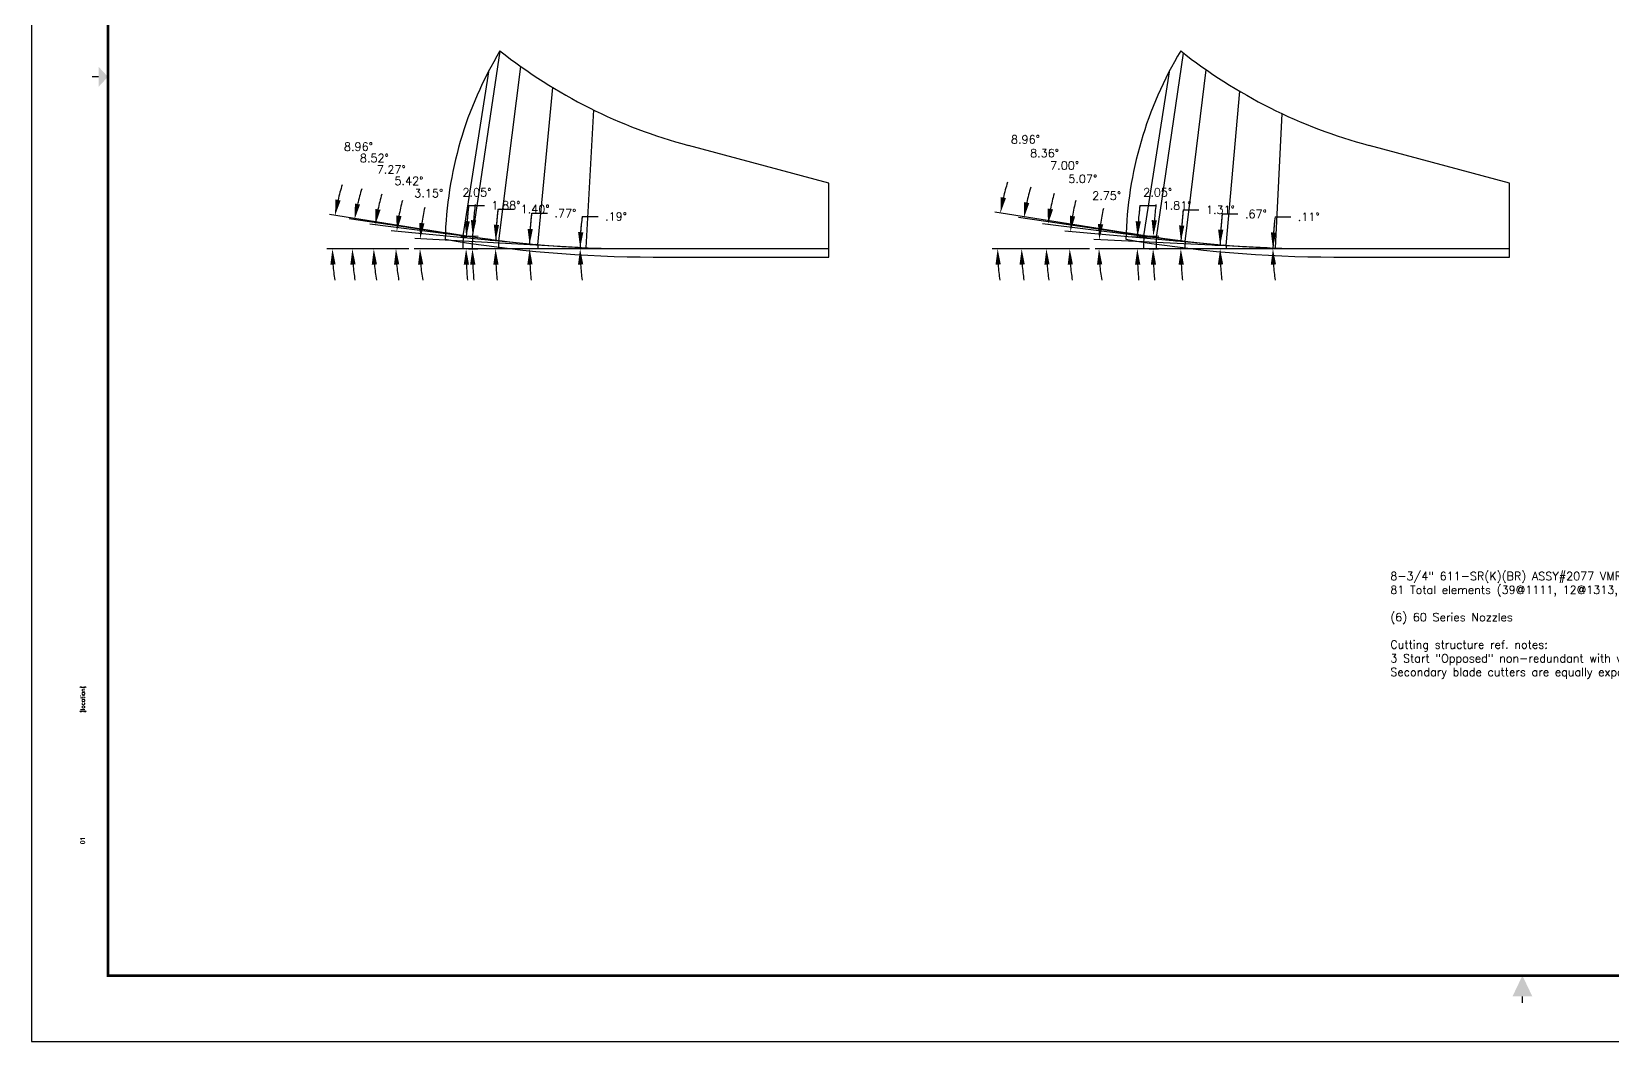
# Model space of a CAD drawing. Extents: x 72.5 to 140.5, y -17.7 to 26.
# Drawn here: x 106.5 to 124.52, y 3.96 to 15.47 of the extents above; entities that cross this region are included whole.
import ezdxf
from ezdxf.enums import TextEntityAlignment as Align

# ---------------------------------------------------------------- set-up
doc = ezdxf.new("R2010")
doc.units = 0
doc.header["$MEASUREMENT"] = 0
doc.header["$PDMODE"] = 3
doc.layers.get('0').update_dxf_attribs({"linetype": 'CONTINUOUS'})
doc.layers.get('Defpoints').update_dxf_attribs({"color": 10, "linetype": 'CONTINUOUS'})
for name, color, linetype in [('Dims', 4, 'CONTINUOUS'), ('ODG-42639R1', 7, 'CONTINUOUS'), ('Title Block', 7, 'CONTINUOUS')]:
    doc.layers.add(name, color=color, linetype=linetype)
doc.styles.add('RomanD', font='romand.shx', dxfattribs={"width": 0.9})
doc.styles.add('RomanS', font='romans')
doc.dimstyles.get("Standard").update_dxf_attribs({"dimtxt": 0.094, "dimasz": 0.18, "dimexe": 0.0625, "dimexo": 0.0625, "dimgap": 0.09, "dimtad": 0, "dimtih": 1, "dimtoh": 1, "dimdec": 4, "dimzin": 4, "dimdsep": 46, "dimtxsty": 'RomanS', "dimcen": 0.09, "dimazin": 1, "dimtfac": 1, "dimtdec": 4, "dimtofl": 0, "dimtmove": 0, "dimatfit": 1, "dimfxl": 1, "dimtolj": 1, "dimtzin": 0, "dimarcsym": 0})

# ---------------------------------------------------------------- blocks, each defined once
blk = doc.blocks.new('*D67')
at = {"layer": 'Defpoints', "color": 0, "transparency": 16777216}
for p in [(110.859, 12.996), (110.924, 13.033), (112.788, 13.006), (112.851, 13.003), (113.584, 12.996)]:
    blk.add_point(p, dxfattribs=at)
at = {"layer": 'Dims', "color": 0, "lineweight": -2, "transparency": 16777216}
blk.add_line((112.726, 13.01), (110.865, 13.112), dxfattribs=at)
for start, end in [(166.8249, 171.8374), (185.0126, 190.0252)]:
    blk.add_arc((112.982, 12.996), 2.058, start, end, dxfattribs=at)
at = {"layer": 'Dims', "color": 0, "transparency": 16777216}
for points in [[(110.975, 13.285), (110.915, 13.291), (110.927, 13.109)], [(110.902, 12.815), (110.962, 12.817), (110.924, 12.996)]]:
    blk.add_solid(points, dxfattribs=at)
at = {"layer": 'Dims', "color": 0, "transparency": 16777216, "insert": (111.024, 13.629), "char_height": 0.094, "attachment_point": 5, "style": 'RomanS'}
blk.add_mtext('\\A1;3.15°', dxfattribs=at)
blk = doc.blocks.new('*D68')
at = {"layer": 'Defpoints', "color": 0, "transparency": 16777216}
for p in [(110.651, 13.062), (110.859, 12.996), (112.237, 13.043), (112.299, 13.038), (113.584, 12.996)]:
    blk.add_point(p, dxfattribs=at)
at = {"layer": 'Dims', "color": 0, "lineweight": -2, "transparency": 16777216}
for p, q in [((112.175, 13.049), (110.597, 13.199)), ((110.797, 12.996), (110.587, 12.996))]:
    blk.add_line(p, q, dxfattribs=at)
for start, end in [(164.7046, 169.64), (184.9354, 189.8708)]:
    blk.add_arc((112.74, 12.996), 2.09, start, end, dxfattribs=at)
at = {"layer": 'Dims', "color": 0, "transparency": 16777216}
for points in [[(110.714, 13.367), (110.654, 13.376), (110.659, 13.193)], [(110.628, 12.815), (110.688, 12.817), (110.65, 12.996)]]:
    blk.add_solid(points, dxfattribs=at)
at = {"layer": 'Dims', "color": 0, "transparency": 16777216, "insert": (110.798, 13.77), "char_height": 0.094, "attachment_point": 5, "style": 'RomanS'}
blk.add_mtext('\\A1;5.42°', dxfattribs=at)
blk = doc.blocks.new('*D69')
at = {"layer": 'Defpoints', "color": 0, "transparency": 16777216}
for p in [(110.399, 13.086), (110.859, 12.996), (111.79, 13.092), (111.852, 13.084), (113.584, 12.996)]:
    blk.add_point(p, dxfattribs=at)
at = {"layer": 'Dims', "color": 0, "lineweight": -2, "transparency": 16777216}
for p, q in [((111.728, 13.1), (110.352, 13.275)), ((110.797, 12.996), (110.334, 12.996))]:
    blk.add_line(p, q, dxfattribs=at)
for start, end in [(163.1146, 167.9208), (184.8062, 189.6124)]:
    blk.add_arc((112.543, 12.996), 2.146, start, end, dxfattribs=at)
at = {"layer": 'Dims', "color": 0, "transparency": 16777216}
for points in [[(110.474, 13.44), (110.415, 13.45), (110.414, 13.267)], [(110.374, 12.815), (110.434, 12.817), (110.397, 12.996)]]:
    blk.add_solid(points, dxfattribs=at)
at = {"layer": 'Dims', "color": 0, "transparency": 16777216, "insert": (110.596, 13.9), "char_height": 0.094, "attachment_point": 5, "style": 'RomanS'}
blk.add_mtext('\\A1;7.27°', dxfattribs=at)
blk = doc.blocks.new('*D70')
at = {"layer": 'Defpoints', "color": 0, "transparency": 16777216}
for p in [(110.156, 13.107), (110.859, 12.996), (111.491, 13.133), (111.553, 13.124), (113.584, 12.996)]:
    blk.add_point(p, dxfattribs=at)
at = {"layer": 'Dims', "color": 0, "lineweight": -2, "transparency": 16777216}
for p, q in [((111.43, 13.143), (110.116, 13.339)), ((110.797, 12.996), (110.091, 12.996))]:
    blk.add_line(p, q, dxfattribs=at)
for start, end in [(162.3447, 166.9148), (184.5701, 189.1401)]:
    blk.add_arc((112.411, 12.996), 2.257, start, end, dxfattribs=at)
at = {"layer": 'Dims', "color": 0, "transparency": 16777216}
for points in [[(110.241, 13.501), (110.182, 13.512), (110.178, 13.33)], [(110.13, 12.815), (110.19, 12.817), (110.153, 12.996)]]:
    blk.add_solid(points, dxfattribs=at)
at = {"layer": 'Dims', "color": 0, "transparency": 16777216, "insert": (110.404, 14.03), "char_height": 0.094, "attachment_point": 5, "style": 'RomanS'}
blk.add_mtext('\\A1;8.52°', dxfattribs=at)
blk = doc.blocks.new('*D81')
at = {"layer": 'Defpoints', "color": 0, "transparency": 16777216}
for p in [(118.621, 12.996), (118.667, 13.03), (120.649, 13.002), (120.711, 12.999), (121.347, 12.996)]:
    blk.add_point(p, dxfattribs=at)
at = {"layer": 'Dims', "color": 0, "lineweight": -2, "transparency": 16777216}
blk.add_line((120.586, 13.005), (118.607, 13.1), dxfattribs=at)
for start, end in [(167.5272, 172.3911), (184.8638, 189.7277)]:
    blk.add_arc((120.788, 12.996), 2.121, start, end, dxfattribs=at)
at = {"layer": 'Dims', "color": 0, "transparency": 16777216}
for points in [[(118.715, 13.274), (118.655, 13.279), (118.669, 13.097)], [(118.644, 12.815), (118.704, 12.817), (118.667, 12.996)]]:
    blk.add_solid(points, dxfattribs=at)
at = {"layer": 'Dims', "color": 0, "transparency": 16777216, "insert": (118.755, 13.601), "char_height": 0.094, "attachment_point": 5, "style": 'RomanS'}
blk.add_mtext('\\A1;2.75°', dxfattribs=at)
blk = doc.blocks.new('*D82')
at = {"layer": 'Defpoints', "color": 0, "transparency": 16777216}
for p in [(118.334, 13.061), (118.621, 12.996), (120.085, 13.036), (120.147, 13.031), (121.347, 12.996)]:
    blk.add_point(p, dxfattribs=at)
at = {"layer": 'Dims', "color": 0, "lineweight": -2, "transparency": 16777216}
for p, q in [((120.022, 13.042), (118.279, 13.196)), ((118.559, 12.996), (118.27, 12.996))]:
    blk.add_line(p, q, dxfattribs=at)
for start, end in [(165.5793, 170.2536), (184.6743, 189.3485)]:
    blk.add_arc((120.54, 12.996), 2.207, start, end, dxfattribs=at)
at = {"layer": 'Dims', "color": 0, "transparency": 16777216}
for points in [[(118.395, 13.365), (118.335, 13.373), (118.342, 13.191)], [(118.31, 12.815), (118.37, 12.817), (118.333, 12.996)]]:
    blk.add_solid(points, dxfattribs=at)
at = {"layer": 'Dims', "color": 0, "transparency": 16777216, "insert": (118.482, 13.793), "char_height": 0.094, "attachment_point": 5, "style": 'RomanS'}
blk.add_mtext('\\A1;5.07°', dxfattribs=at)
blk = doc.blocks.new('*D83')
at = {"layer": 'Defpoints', "color": 0, "transparency": 16777216}
for p in [(118.069, 13.088), (118.621, 12.996), (119.617, 13.084), (119.679, 13.076), (121.347, 12.996)]:
    blk.add_point(p, dxfattribs=at)
at = {"layer": 'Dims', "color": 0, "lineweight": -2, "transparency": 16777216}
for p, q in [((119.555, 13.091), (118.022, 13.28)), ((118.559, 12.996), (118.005, 12.996))]:
    blk.add_line(p, q, dxfattribs=at)
for start, end in [(163.894, 168.4446), (184.5505, 189.101)]:
    blk.add_arc((120.334, 12.996), 2.267, start, end, dxfattribs=at)
at = {"layer": 'Dims', "color": 0, "transparency": 16777216}
for points in [[(118.143, 13.445), (118.083, 13.455), (118.084, 13.272)], [(118.044, 12.815), (118.104, 12.817), (118.067, 12.996)]]:
    blk.add_solid(points, dxfattribs=at)
at = {"layer": 'Dims', "color": 0, "transparency": 16777216, "insert": (118.275, 13.945), "char_height": 0.094, "attachment_point": 5, "style": 'RomanS'}
blk.add_mtext('\\A1;7.00°', dxfattribs=at)
blk = doc.blocks.new('*D84')
at = {"layer": 'Defpoints', "color": 0, "transparency": 16777216}
for p in [(117.787, 13.113), (118.621, 12.996), (119.291, 13.128), (119.352, 13.119), (121.347, 12.996)]:
    blk.add_point(p, dxfattribs=at)
at = {"layer": 'Dims', "color": 0, "lineweight": -2, "transparency": 16777216}
for p, q in [((119.229, 13.137), (117.748, 13.354)), ((118.559, 12.996), (117.722, 12.996))]:
    blk.add_line(p, q, dxfattribs=at)
for start, end in [(163.0587, 167.3486), (184.2899, 188.5798)]:
    blk.add_arc((120.189, 12.996), 2.405, start, end, dxfattribs=at)
at = {"layer": 'Dims', "color": 0, "transparency": 16777216}
for points in [[(117.872, 13.517), (117.813, 13.528), (117.81, 13.345)], [(117.761, 12.815), (117.821, 12.817), (117.785, 12.996)]]:
    blk.add_solid(points, dxfattribs=at)
at = {"layer": 'Dims', "color": 0, "transparency": 16777216, "insert": (118.046, 14.086), "char_height": 0.094, "attachment_point": 5, "style": 'RomanS'}
blk.add_mtext('\\A1;8.36°', dxfattribs=at)
blk = doc.blocks.new('*D85')
at = {"layer": 'Defpoints', "color": 0, "transparency": 16777216}
for p in [(120.65, 12.997), (120.68, 13.001), (120.68, 12.996), (123.347, 12.996)]:
    blk.add_point(p, dxfattribs=at)
at = {"layer": 'Dims', "color": 0, "lineweight": -2, "transparency": 16777216}
for p, q in [((120.675, 13.36), (120.855, 13.36)), ((120.618, 13.001), (120.588, 13.001)), ((120.618, 12.996), (120.588, 12.996))]:
    blk.add_line(p, q, dxfattribs=at)
for start, end in [(172.2341, 179.8893), (172.2384, 176.0638), (183.8255, 187.6509)]:
    blk.add_arc((123.347, 12.996), 2.696, start, end, dxfattribs=at)
at = {"layer": 'Dims', "color": 0, "transparency": 16777216}
for points in [[(120.687, 13.18), (120.627, 13.182), (120.65, 13.001)], [(120.626, 12.815), (120.686, 12.817), (120.65, 12.996)]]:
    blk.add_solid(points, dxfattribs=at)
at = {"layer": 'Dims', "color": 0, "transparency": 16777216, "insert": (121.059, 13.36), "char_height": 0.094, "attachment_point": 5, "style": 'RomanS'}
blk.add_mtext('\\A1;.11°', dxfattribs=at)
blk = doc.blocks.new('*D86')
at = {"layer": 'Defpoints', "color": 0, "transparency": 16777216}
for p in [(120.048, 13.008), (120.116, 13.033), (120.116, 12.996), (123.347, 12.996)]:
    blk.add_point(p, dxfattribs=at)
at = {"layer": 'Dims', "color": 0, "lineweight": -2, "transparency": 16777216}
for p, q in [((120.072, 13.393), (120.252, 13.393)), ((120.053, 13.034), (119.986, 13.035)), ((120.053, 12.996), (119.986, 12.996))]:
    blk.add_line(p, q, dxfattribs=at)
for start, end in [(173.0761, 179.3322), (173.0784, 176.2053), (183.1269, 186.2538)]:
    blk.add_arc((123.347, 12.996), 3.299, start, end, dxfattribs=at)
at = {"layer": 'Dims', "color": 0, "transparency": 16777216}
for points in [[(120.085, 13.213), (120.025, 13.215), (120.048, 13.034)], [(120.023, 12.815), (120.083, 12.817), (120.048, 12.996)]]:
    blk.add_solid(points, dxfattribs=at)
at = {"layer": 'Dims', "color": 0, "transparency": 16777216, "insert": (120.456, 13.393), "char_height": 0.094, "attachment_point": 5, "style": 'RomanS'}
blk.add_mtext('\\A1;.67°', dxfattribs=at)
blk = doc.blocks.new('*D87')
at = {"layer": 'Defpoints', "color": 0, "transparency": 16777216}
for p in [(119.601, 13.024), (119.647, 12.996), (119.648, 13.08), (123.347, 12.996)]:
    blk.add_point(p, dxfattribs=at)
at = {"layer": 'Dims', "color": 0, "lineweight": -2, "transparency": 16777216}
for p, q in [((119.627, 13.44), (119.807, 13.44)), ((119.585, 12.996), (119.538, 12.996)), ((119.586, 13.081), (119.539, 13.082))]:
    blk.add_line(p, q, dxfattribs=at)
for start, end in [(173.1869, 178.6949), (173.1885, 175.9417), (182.7532, 185.5065)]:
    blk.add_arc((123.347, 12.996), 3.746, start, end, dxfattribs=at)
at = {"layer": 'Dims', "color": 0, "transparency": 16777216}
for points in [[(119.64, 13.259), (119.58, 13.262), (119.601, 13.081)], [(119.575, 12.815), (119.635, 12.816), (119.6, 12.996)]]:
    blk.add_solid(points, dxfattribs=at)
at = {"layer": 'Dims', "color": 0, "transparency": 16777216, "insert": (120.051, 13.44), "char_height": 0.094, "attachment_point": 5, "style": 'RomanS'}
blk.add_mtext('\\A1;1.31°', dxfattribs=at)
blk = doc.blocks.new('*D88')
at = {"layer": 'Defpoints', "color": 0, "transparency": 16777216}
for p in [(119.104, 13.04), (119.319, 12.996), (119.321, 13.123), (123.347, 12.996)]:
    blk.add_point(p, dxfattribs=at)
at = {"layer": 'Dims', "color": 0, "lineweight": -2, "transparency": 16777216}
for p, q in [((119.133, 13.489), (119.313, 13.489)), ((119.257, 12.996), (119.041, 12.996)), ((119.259, 13.125), (119.043, 13.132))]:
    blk.add_line(p, q, dxfattribs=at)
for start, end in [(173.3222, 178.1851), (173.3233, 175.7542), (182.4309, 184.8618)]:
    blk.add_arc((123.347, 12.996), 4.243, start, end, dxfattribs=at)
at = {"layer": 'Dims', "color": 0, "transparency": 16777216}
for points in [[(119.145, 13.308), (119.085, 13.311), (119.106, 13.13)], [(119.078, 12.815), (119.138, 12.816), (119.104, 12.996)]]:
    blk.add_solid(points, dxfattribs=at)
at = {"layer": 'Dims', "color": 0, "transparency": 16777216, "insert": (119.557, 13.489), "char_height": 0.094, "attachment_point": 5, "style": 'RomanS'}
blk.add_mtext('\\A1;1.81°', dxfattribs=at)
blk = doc.blocks.new('*D101')
at = {"layer": 'Defpoints', "color": 0, "transparency": 16777216}
for p in [(112.75, 12.999), (112.82, 13.005), (112.82, 12.996), (115.584, 12.996)]:
    blk.add_point(p, dxfattribs=at)
at = {"layer": 'Dims', "color": 0, "lineweight": -2, "transparency": 16777216}
for p, q in [((112.774, 13.364), (112.954, 13.364)), ((112.757, 13.005), (112.688, 13.005)), ((112.757, 12.996), (112.688, 12.996))]:
    blk.add_line(p, q, dxfattribs=at)
for start, end in [(172.5313, 179.8145), (172.535, 176.1747), (183.6397, 187.2795)]:
    blk.add_arc((115.584, 12.996), 2.834, start, end, dxfattribs=at)
at = {"layer": 'Dims', "color": 0, "transparency": 16777216}
for points in [[(112.787, 13.184), (112.727, 13.186), (112.75, 13.005)], [(112.726, 12.815), (112.786, 12.817), (112.75, 12.996)]]:
    blk.add_solid(points, dxfattribs=at)
at = {"layer": 'Dims', "color": 0, "transparency": 16777216, "insert": (113.159, 13.364), "char_height": 0.094, "attachment_point": 5, "style": 'RomanS'}
blk.add_mtext('\\A1;.19°', dxfattribs=at)
blk = doc.blocks.new('*D102')
at = {"layer": 'Defpoints', "color": 0, "transparency": 16777216}
for p in [(112.174, 13.011), (112.268, 13.04), (112.268, 12.996), (115.584, 12.996)]:
    blk.add_point(p, dxfattribs=at)
at = {"layer": 'Dims', "color": 0, "lineweight": -2, "transparency": 16777216}
for p, q in [((112.198, 13.401), (112.378, 13.401)), ((112.206, 13.041), (112.111, 13.043)), ((112.205, 12.996), (112.111, 12.996))]:
    blk.add_line(p, q, dxfattribs=at)
for start, end in [(173.1752, 179.2255), (173.1773, 176.2014), (183.0241, 186.0482)]:
    blk.add_arc((115.584, 12.996), 3.411, start, end, dxfattribs=at)
at = {"layer": 'Dims', "color": 0, "transparency": 16777216}
for points in [[(112.211, 13.22), (112.151, 13.223), (112.174, 13.042)], [(112.148, 12.815), (112.208, 12.817), (112.174, 12.996)]]:
    blk.add_solid(points, dxfattribs=at)
at = {"layer": 'Dims', "color": 0, "transparency": 16777216, "insert": (112.582, 13.401), "char_height": 0.094, "attachment_point": 5, "style": 'RomanS'}
blk.add_mtext('\\A1;.77°', dxfattribs=at)
blk = doc.blocks.new('*D103')
at = {"layer": 'Defpoints', "color": 0, "transparency": 16777216}
for p in [(111.786, 13.027), (111.82, 12.996), (111.821, 13.088), (115.584, 12.996)]:
    blk.add_point(p, dxfattribs=at)
at = {"layer": 'Dims', "color": 0, "lineweight": -2, "transparency": 16777216}
for p, q in [((111.813, 13.448), (111.993, 13.448)), ((111.758, 12.996), (111.724, 12.996)), ((111.759, 13.089), (111.725, 13.09))]:
    blk.add_line(p, q, dxfattribs=at)
for start, end in [(173.1653, 178.5977), (173.1668, 175.8823), (182.7154, 185.4309)]:
    blk.add_arc((115.584, 12.996), 3.798, start, end, dxfattribs=at)
at = {"layer": 'Dims', "color": 0, "transparency": 16777216}
for points in [[(111.826, 13.267), (111.766, 13.27), (111.787, 13.089)], [(111.76, 12.815), (111.82, 12.816), (111.786, 12.996)]]:
    blk.add_solid(points, dxfattribs=at)
at = {"layer": 'Dims', "color": 0, "transparency": 16777216, "insert": (112.237, 13.448), "char_height": 0.094, "attachment_point": 5, "style": 'RomanS'}
blk.add_mtext('\\A1;1.40°', dxfattribs=at)
blk = doc.blocks.new('*D104')
at = {"layer": 'Defpoints', "color": 0, "transparency": 16777216}
for p in [(111.45, 13.041), (111.52, 12.996), (111.522, 13.129), (115.584, 12.996)]:
    blk.add_point(p, dxfattribs=at)
at = {"layer": 'Dims', "color": 0, "lineweight": -2, "transparency": 16777216}
for p, q in [((111.479, 13.49), (111.659, 13.49)), ((111.458, 12.996), (111.387, 12.996)), ((111.46, 13.131), (111.389, 13.133))]:
    blk.add_line(p, q, dxfattribs=at)
for start, end in [(173.1347, 178.1247), (173.1359, 175.6303), (182.4944, 184.9888)]:
    blk.add_arc((115.584, 12.996), 4.135, start, end, dxfattribs=at)
at = {"layer": 'Dims', "color": 0, "transparency": 16777216}
for points in [[(111.492, 13.309), (111.432, 13.312), (111.452, 13.131)], [(111.423, 12.815), (111.483, 12.816), (111.45, 12.996)]]:
    blk.add_solid(points, dxfattribs=at)
at = {"layer": 'Dims', "color": 0, "transparency": 16777216, "insert": (111.904, 13.49), "char_height": 0.094, "attachment_point": 5, "style": 'RomanS'}
blk.add_mtext('\\A1;1.88°', dxfattribs=at)
blk = doc.blocks.new('*D111')
at = {"layer": 'Defpoints', "color": 0, "transparency": 16777216}
for p in [(109.929, 13.123), (110.859, 12.996), (111.385, 13.15), (111.447, 13.14), (113.584, 12.996)]:
    blk.add_point(p, dxfattribs=at)
at = {"layer": 'Dims', "color": 0, "lineweight": -2, "transparency": 16777216}
for p, q in [((111.323, 13.16), (109.894, 13.385)), ((110.797, 12.996), (109.863, 12.996))]:
    blk.add_line(p, q, dxfattribs=at)
for start, end in [(162.5796, 166.8112), (184.2316, 188.4632)]:
    blk.add_arc((112.363, 12.996), 2.438, start, end, dxfattribs=at)
at = {"layer": 'Dims', "color": 0, "transparency": 16777216}
for points in [[(110.019, 13.546), (109.96, 13.558), (109.955, 13.375)], [(109.902, 12.815), (109.962, 12.817), (109.926, 12.996)]]:
    blk.add_solid(points, dxfattribs=at)
at = {"layer": 'Dims', "color": 0, "transparency": 16777216, "insert": (110.222, 14.16), "char_height": 0.094, "attachment_point": 5, "style": 'RomanS'}
blk.add_mtext('\\A1;8.96°', dxfattribs=at)
blk = doc.blocks.new('*D112')
at = {"layer": 'Defpoints', "color": 0, "transparency": 16777216}
for p in [(111.413, 12.996), (111.416, 13.145), (111.522, 13.044), (115.584, 12.996)]:
    blk.add_point(p, dxfattribs=at)
at = {"layer": 'Dims', "color": 0, "lineweight": -2, "transparency": 16777216}
for p, q in [((111.476, 12.996), (111.585, 12.996)), ((111.479, 13.143), (111.587, 13.139))]:
    blk.add_line(p, q, dxfattribs=at)
for start, end in [(172.8707, 175.4096), (182.5389, 185.0779)]:
    blk.add_arc((115.584, 12.996), 4.062, start, end, dxfattribs=at)
at = {"layer": 'Dims', "color": 0, "transparency": 16777216}
for points in [[(111.565, 13.319), (111.505, 13.323), (111.525, 13.141)], [(111.496, 12.815), (111.556, 12.816), (111.522, 12.996)]]:
    blk.add_solid(points, dxfattribs=at)
at = {"layer": 'Dims', "color": 0, "transparency": 16777216, "insert": (111.573, 13.639), "char_height": 0.094, "attachment_point": 5, "style": 'RomanS'}
blk.add_mtext('\\A1;2.05°', dxfattribs=at)
blk = doc.blocks.new('*D113')
at = {"layer": 'Defpoints', "color": 0, "transparency": 16777216}
for p in [(117.514, 13.132), (118.621, 12.996), (119.147, 13.15), (119.209, 13.14), (121.347, 12.996)]:
    blk.add_point(p, dxfattribs=at)
at = {"layer": 'Dims', "color": 0, "lineweight": -2, "transparency": 16777216}
for p, q in [((119.086, 13.16), (117.481, 13.412)), ((118.559, 12.996), (117.448, 12.996))]:
    blk.add_line(p, q, dxfattribs=at)
for start, end in [(163.1529, 167.0978), (183.945, 187.89)]:
    blk.add_arc((120.126, 12.996), 2.615, start, end, dxfattribs=at)
at = {"layer": 'Dims', "color": 0, "transparency": 16777216}
for points in [[(117.606, 13.574), (117.547, 13.585), (117.543, 13.403)], [(117.487, 12.815), (117.547, 12.817), (117.511, 12.996)]]:
    blk.add_solid(points, dxfattribs=at)
at = {"layer": 'Dims', "color": 0, "transparency": 16777216, "insert": (117.828, 14.243), "char_height": 0.094, "attachment_point": 5, "style": 'RomanS'}
blk.add_mtext('\\A1;8.96°', dxfattribs=at)
blk = doc.blocks.new('*D114')
at = {"layer": 'Defpoints', "color": 0, "transparency": 16777216}
for p in [(119.176, 12.996), (119.178, 13.145), (119.285, 13.044), (123.347, 12.996)]:
    blk.add_point(p, dxfattribs=at)
at = {"layer": 'Dims', "color": 0, "lineweight": -2, "transparency": 16777216}
for p, q in [((119.238, 12.996), (119.347, 12.996)), ((119.241, 13.143), (119.349, 13.139))]:
    blk.add_line(p, q, dxfattribs=at)
for start, end in [(172.8707, 175.4096), (182.5389, 185.0779)]:
    blk.add_arc((123.347, 12.996), 4.062, start, end, dxfattribs=at)
at = {"layer": 'Dims', "color": 0, "transparency": 16777216}
for points in [[(119.327, 13.319), (119.267, 13.323), (119.287, 13.141)], [(119.258, 12.815), (119.318, 12.816), (119.284, 12.996)]]:
    blk.add_solid(points, dxfattribs=at)
at = {"layer": 'Dims', "color": 0, "transparency": 16777216, "insert": (119.336, 13.639), "char_height": 0.094, "attachment_point": 5, "style": 'RomanS'}
blk.add_mtext('\\A1;2.05°', dxfattribs=at)
blk = doc.blocks.new('COT_Dblock')
at = {"layer": 'Defpoints'}
blk.add_point((0.188, 0.188), dxfattribs=at)
at = {"layer": 'Title Block', "color": 8}
blk.add_lwpolyline([(0, 0), (34, 0), (34, 22), (0, 22)], close=True, dxfattribs=at)
at = {"layer": 'Title Block', "const_width": 0.03}
blk.add_lwpolyline([(33.13, 21.25), (0.87, 21.25), (0.87, 0.75), (33.13, 0.75)], close=True, dxfattribs=at)
at = {"layer": 'Title Block', "const_width": 0.015}
for points in [[(0.69, 11), (0.765, 11)], [(17, 0.438), (17, 0.513)]]:
    blk.add_lwpolyline(points, dxfattribs=at)
at = {"layer": 'Title Block'}
for points in [[(0.765, 10.887), (0.765, 11.113), (0.87, 11)], [(16.887, 0.513), (17.113, 0.513), (17, 0.75)]]:
    blk.add_solid(points, dxfattribs=at)
at = {"layer": 'Title Block', "color": 1, "style": 'RomanS', "flags": 8}
for tag, p in [('FNAME', (0.62, 3.75)), ('REVDATE', (0.62, 2.25)), ('USER', (0.62, 0.75))]:
    blk.add_attdef(tag, text='', height=0.047, rotation=90, dxfattribs=at).set_placement(p, align=Align.BOTTOM_LEFT)
at = {"layer": 'Title Block', "color": 3, "style": 'RomanS', "flags": 8}
blk.add_attdef('DRAWN', text='', height=0.11, dxfattribs=at).set_placement((28.7, 1.984), align=Align.MIDDLE_CENTER)
for tag, p in [('DDATE', (28.356, 1.672)), ('CHECK', (28.356, 1.406)), ('MATRL', (28.356, 1.149)), ('PDATE', (28.356, 0.883)), ('SCALE', (29.896, 0.855)), ('SHEET', (32.005, 0.855))]:
    blk.add_attdef(tag, text='', height=0.094, dxfattribs=at).set_placement(p, align=Align.MIDDLE_LEFT)
at = {"layer": 'Title Block', "color": 3, "style": 'RomanD', "width": 0.9, "flags": 8}
for tag, height, p in [('TITL1', 0.125, (31.337, 1.684)), ('TITL2', 0.094, (31.337, 1.514)), ('TITL3', 0.094, (31.337, 1.374))]:
    blk.add_attdef(tag, text='', height=height, dxfattribs=at).set_placement(p, align=Align.MIDDLE_CENTER)
at = {"layer": 'Title Block', "color": 3, "style": 'RomanS', "flags": 8}
for tag, p in [('FSCM#', (30.337, 1.121)), ('DWG#', (31.81, 1.121)), ('REV#', (32.97, 1.121))]:
    blk.add_attdef(tag, text='', height=0.094, dxfattribs=at).set_placement(p, align=Align.TOP_CENTER)

msp = doc.modelspace()

# ---------------------------------------------------------------- linework, layer by layer
for p, q in [((115.5844, 13.74566), (113.9844, 14.17438)), ((123.34667, 13.74566), (121.74667, 14.17438)), ((115.5844, 12.99566), (115.5844, 13.74566)), ((123.34667, 12.99566), (123.34667, 13.74566)), ((111.55316, 13.12403), (111.49135, 13.13328)), ((111.85239, 13.08382), (111.79039, 13.09173)), ((112.29922, 13.03753), (112.237, 13.04344)), ((112.78839, 13.00633), (112.8508, 13.00289)), ((115.5844, 12.90191), (115.5844, 12.99566)), ((123.34667, 12.90191), (123.34667, 12.99566)), ((113.5844, 12.90191), (115.5844, 12.90191)), ((121.34667, 12.90191), (123.34667, 12.90191))]:
    msp.add_line(p, q)
at = {"color": 5}
for p, q in [((113.5844, 12.99566), (110.85918, 12.99566)), ((121.34667, 12.99566), (118.62145, 12.99566))]:
    msp.add_line(p, q, dxfattribs=at)
at = {"color": 1}
for p, q in [((115.5844, 12.99566), (113.5844, 12.99566)), ((123.34667, 12.99566), (121.34667, 12.99566))]:
    msp.add_line(p, q, dxfattribs=at)
at = {"color": 1, "flags": 128}
for points in [[(113.5844, 12.99566, -0.04817457), (111.21323, 13.17874, -0.04817457)], [(121.34667, 12.99566, -0.04817457), (118.9755, 13.17874, -0.04817457)]]:
    msp.add_lwpolyline(points, format="xyb", dxfattribs=at)
for centre, radius, start, end in [((115.5844, 12.99566), 4.375, 148.949615, 178.57318), ((115.52511, 19.92438), 5.95284, 231.70751, 255), ((123.34667, 12.99566), 4.375, 148.949615, 178.57318), ((123.28737, 19.92438), 5.95284, 231.70751, 255), ((113.5844, 26.90191), 14, 260.238578, 270), ((115.5844, 12.99566), 4.06432, 178.124749, 180), ((115.5844, 12.99566), 3.76413, 178.597705, 180), ((115.5844, 12.99566), 3.31659, 179.22552, 180), ((115.5844, 12.99566), 2.76482, 179.814477, 180), ((121.34667, 26.90191), 14, 260.238578, 270)]:
    msp.add_arc(centre, radius, start, end)
at = {"layer": 'Dims'}
for p, q in [((111.52225, 13.12866), (111.83978, 15.24948)), ((119.32147, 13.1232), (119.6307, 15.22704)), ((111.41605, 13.14496), (111.71403, 15.03548)), ((111.82139, 13.08777), (112.07481, 15.07342)), ((119.17832, 13.14496), (119.4763, 15.03548)), ((119.64833, 13.07991), (119.88881, 15.03704)), ((112.26811, 13.04049), (112.43845, 14.8343)), ((120.11573, 13.03331), (120.27181, 14.79187)), ((112.81959, 13.00461), (112.90621, 14.57857)), ((120.68014, 13.00081), (120.75383, 14.53759)), ((111.38518, 13.14983), (111.44692, 13.1401)), ((119.14745, 13.14983), (119.20919, 13.1401))]:
    msp.add_line(p, q, dxfattribs=at)
for centre in [(115.5844, 12.99566), (123.34667, 12.99566)]:
    msp.add_arc(centre, 4.17102, 177.948589, 180, dxfattribs=at)
at = {"layer": 'ODG-42639R1'}
for p, q in [((119.35239, 13.11866), (119.29056, 13.12775)), ((119.67935, 13.0761), (119.61731, 13.08372)), ((120.14685, 13.03055), (120.0846, 13.03608)), ((120.71136, 12.99931), (120.64893, 13.00231))]:
    msp.add_line(p, q, dxfattribs=at)
for radius, start in [(4.02721, 178.185094), (3.6993, 178.694936), (3.23116, 179.33224), (2.66653, 179.889298)]:
    msp.add_arc((123.34667, 12.99566), radius, start, 180, dxfattribs=at)

# ---------------------------------------------------------------- block references
ref = msp.add_blockref('COT_Dblock', (106.49537, 3.9569))
ref.add_attrib('REVDATE', '01', dxfattribs={"layer": 'Title Block', "color": 1, "height": 0.047, "rotation": 90, "style": 'RomanS', "flags": 8}).set_placement((107.11537, 6.2069), align=Align.BOTTOM_LEFT)
ref.add_attrib('FNAME', '{location}', dxfattribs={"layer": 'Title Block', "color": 1, "height": 0.047, "rotation": 90, "style": 'RomanS', "flags": 8}).set_placement((107.11537, 7.7069), align=Align.BOTTOM_LEFT)

# ---------------------------------------------------------------- texts
at = {"insert": (121.98852, 9.31011), "char_height": 0.09375, "width": 7.2757161, "attachment_point": 1, "style": 'RomanS'}
msp.add_mtext('8-3/4" 611-SR(K)(BR) ASSY#2077 VMR 05/11/15\\P81 Total elements (39@1111, 12@1313, 6@3/8" Knuckles, 30@1308 Gage)\\P\\P(6) 60 Series Nozzles\\P\\PCutting structure ref. notes:\\P3 Start "Opposed" non-redundant with variable exposure\\PSecondary blade cutters are equally exposed parallel to bit axis.\\P\\P  ', dxfattribs=at)

# ---------------------------------------------------------------- dimensions: what is measured, and where the dimension line sits
at = {"layer": 'Dims'}
for base, line1, line2, picture, middle in [((117.51435, 13.13185), ((121.34667, 12.99566), (118.62145, 12.99566)), ((119.14745, 13.14983), (119.20919, 13.1401)), '*D113', (117.82767, 14.24332)), ((109.92889, 13.12263), ((113.5844, 12.99566), (110.85918, 12.99566)), ((111.38518, 13.14983), (111.44692, 13.1401)), '*D111', (110.22179, 14.16033)), ((110.156043, 13.1074346), ((113.5843994, 12.9956564), (110.8591789, 12.9956564)), ((111.5531577, 13.1240279), (111.4913467, 13.1332823)), '*D70', (110.4042451, 14.0300852)), ((117.78746, 13.11258), ((121.34667, 12.99566), (118.62145, 12.99566)), ((119.35239, 13.11866), (119.29056, 13.12775)), '*D84', (118.0458, 14.08556)), ((110.39866, 13.08645), ((113.5844, 12.99566), (110.85918, 12.99566)), ((111.85239, 13.08382), (111.79039, 13.09173)), '*D69', (110.59647, 13.89984)), ((118.06893, 13.08802), ((121.34667, 12.99566), (118.62145, 12.99566)), ((119.67935, 13.0761), (119.61731, 13.08372)), '*D83', (118.27541, 13.945)), ((110.650953, 13.061613), ((113.584399, 12.995656), (110.859179, 12.995656)), ((112.29922, 13.037532), (112.237, 13.04344)), '*D68', (110.798468, 13.769596)), ((118.333958, 13.060772), ((121.346666, 12.995656), (118.621446, 12.995656)), ((120.146853, 13.030551), (120.084598, 13.036076)), '*D82', (118.482055, 13.792977)), ((110.92449, 13.03337), ((112.78839, 13.00633), (112.8508, 13.00289)), ((113.5844, 12.99566), (110.85918, 12.99566)), '*D67', (111.02401, 13.62899)), ((118.66683, 13.02953), ((121.34667, 12.99566), (118.62145, 12.99566)), ((120.71136, 12.99931), (120.64893, 13.00231)), '*D81', (118.75472, 13.60079))]:
    dim = msp.add_angular_dim_2l(base=base, line1=line1, line2=line2, dimstyle='Standard', dxfattribs=at)
    dim.commit()
    dim.dimension.update_dxf_attribs({"geometry": picture, "text_midpoint": middle, "dimtype": 162})
for base, center, p1, p2, picture, middle in [((111.52233, 13.04414), (115.5844, 12.99566), (111.41605, 13.14496), (111.41338, 12.99566), '*D112', (111.57326, 13.63867)), ((119.2846, 13.04414), (123.34667, 12.99566), (119.17832, 13.14496), (119.17565, 12.99566), '*D114', (119.33552, 13.63867))]:
    dim = msp.add_angular_dim_3p(base=base, center=center, p1=p1, p2=p2, dimstyle='Standard', dxfattribs=at)
    dim.commit()
    dim.dimension.update_dxf_attribs({"geometry": picture, "text_midpoint": middle, "dimtype": 165})
for base, center, p1, p2, picture, middle in [((111.4498, 13.04077), (115.5844, 12.99566), (111.52225, 13.12866), (111.52008, 12.99566), '*D104', (111.90363, 13.48992)), ((119.10399, 13.04046), (123.34667, 12.99566), (119.32147, 13.1232), (119.31945, 12.99566), '*D88', (119.55696, 13.48904)), ((111.78617, 13.02664), (115.5844, 12.99566), (111.82139, 13.08777), (111.82027, 12.99566), '*D103', (112.23747, 13.44768)), ((112.1737, 13.01102), (115.5844, 12.99566), (112.26811, 13.04049), (112.26781, 12.99566), '*D102', (112.58198, 13.40097)), ((112.75041, 12.99872), (115.5844, 12.99566), (112.81959, 13.00461), (112.81958, 12.99566), '*D101', (113.15859, 13.36403)), ((119.60056, 13.0241), (123.34667, 12.99566), (119.64833, 13.07991), (119.64737, 12.99566), '*D87', (120.05134, 13.44008)), ((120.04807, 13.00847), (123.34667, 12.99566), (120.11573, 13.03331), (120.11551, 12.99566), '*D86', (120.45625, 13.39331)), ((120.65022, 12.99739), (123.34667, 12.99566), (120.68014, 13.00081), (120.68014, 12.99566), '*D85', (121.05909, 13.36002))]:
    dim = msp.add_angular_dim_3p(base=base, center=center, p1=p1, p2=p2, dimstyle='Standard', dxfattribs=at)
    dim.commit()
    dim.dimension.update_dxf_attribs({"geometry": picture, "text_midpoint": middle})

doc.saveas('drawing.dxf')
